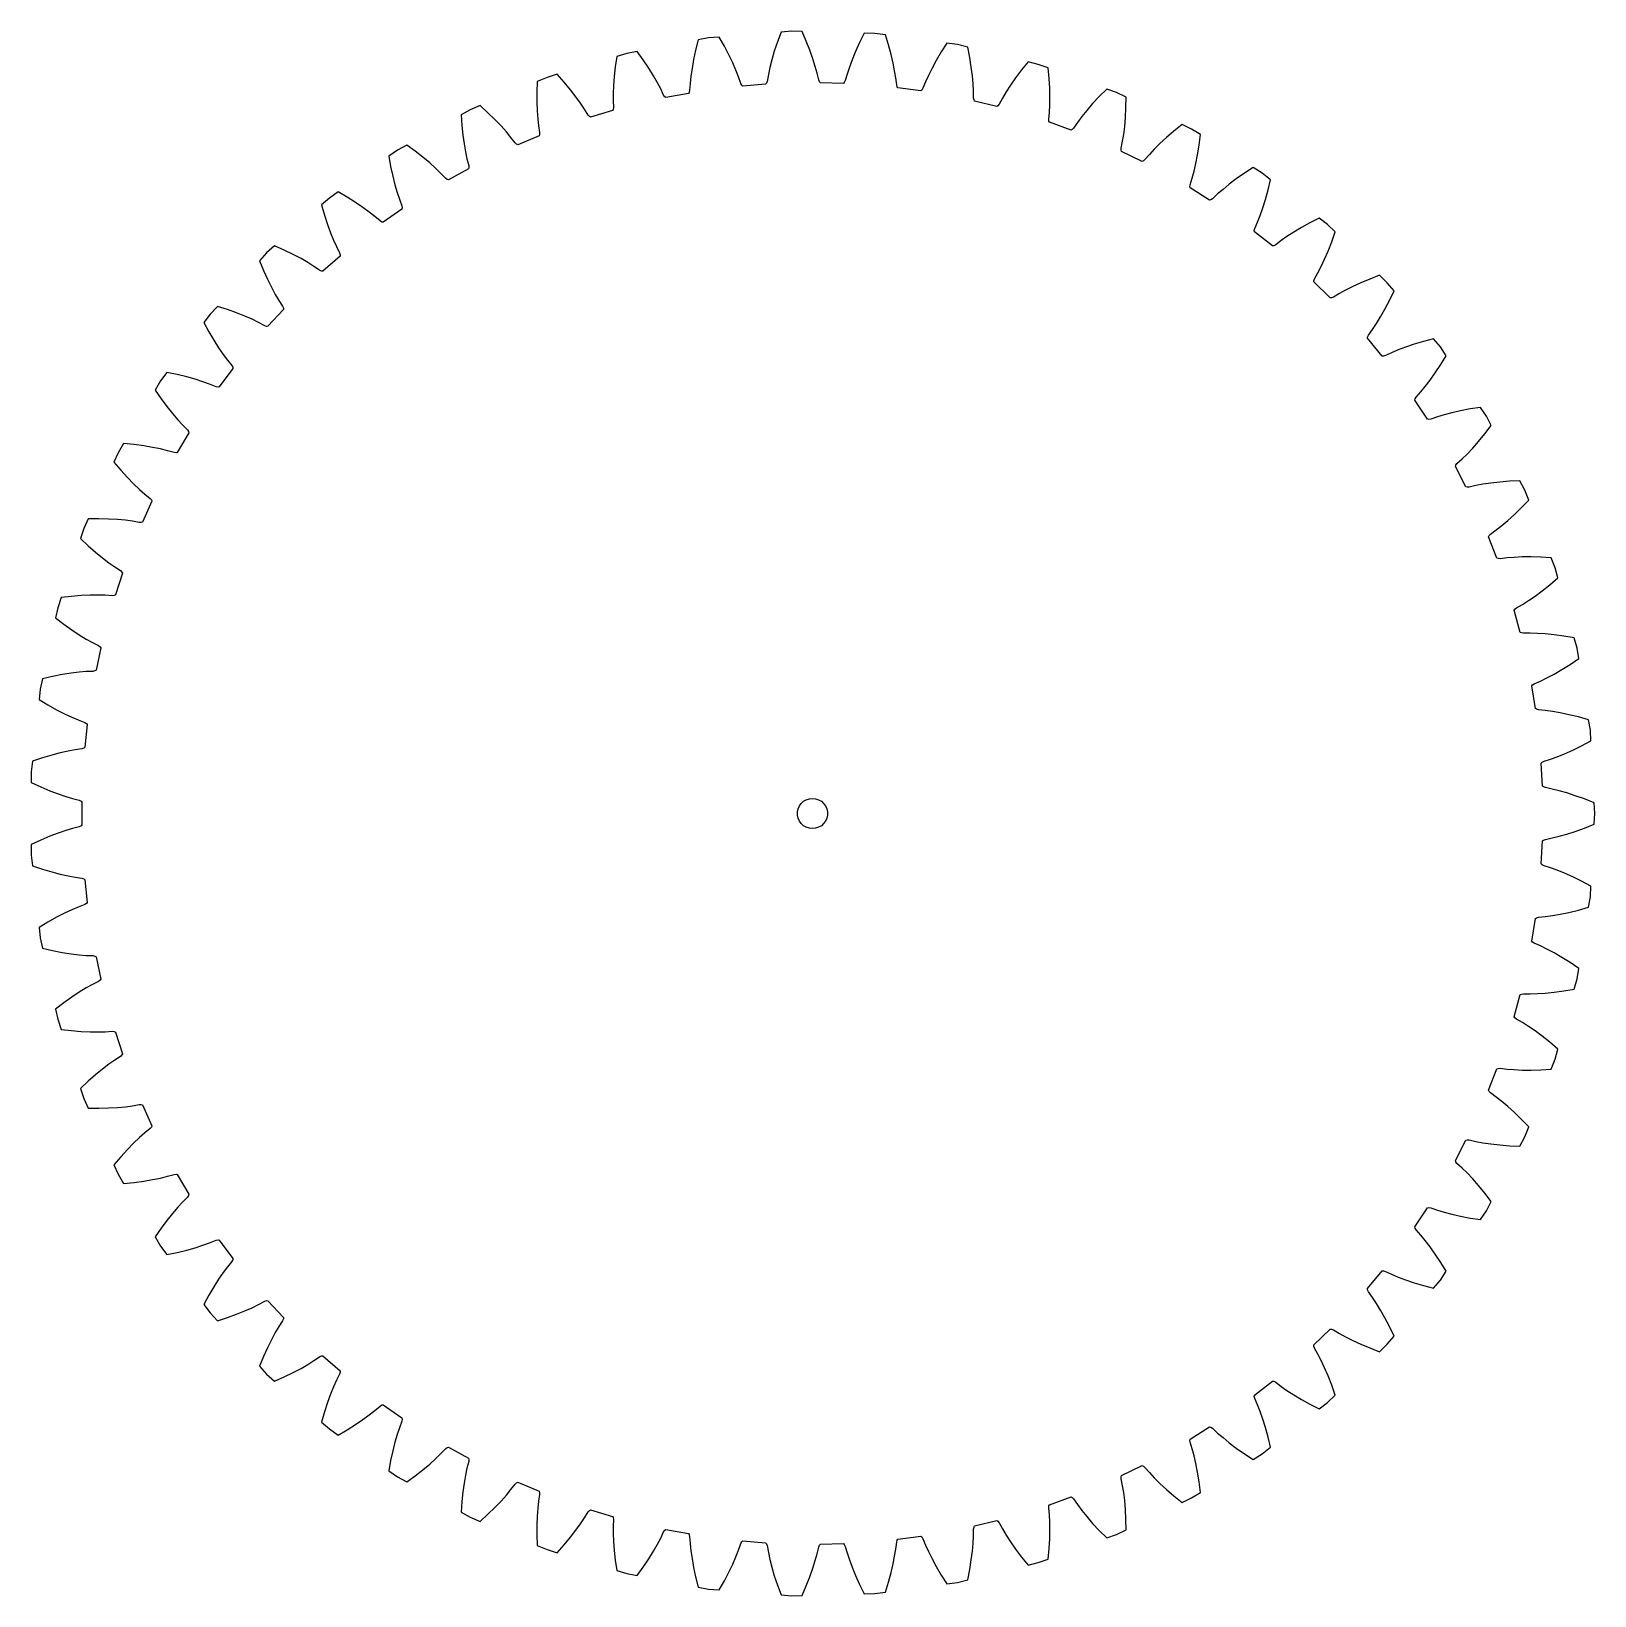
# Model space of a CAD drawing. Extents: x 0 to 155, y 0 to 155.
import ezdxf

# ---------------------------------------------------------------- set-up
doc = ezdxf.new("R2010")
doc.units = 0

msp = doc.modelspace()

# ---------------------------------------------------------------- linework, layer by layer
for p, q in [((75.49, 155.28), (74.44, 155.2)), ((76.54, 155.25), (75.49, 155.28)), ((66.22, 154.43), (65.96, 153.42)), ((67.25, 154.62), (66.22, 154.43)), ((68.3, 154.7), (67.25, 154.62)), ((68.81, 153.8), (68.3, 154.7)), ((69.26, 152.94), (68.81, 153.8)), ((74.08, 154.22), (73.77, 153.3)), ((74.44, 155.2), (74.08, 154.22)), ((76.95, 154.3), (76.54, 155.25)), ((77.31, 153.39), (76.95, 154.3)), ((82.24, 154.16), (81.84, 153.27)), ((82.7, 155.09), (82.24, 154.16)), ((83.75, 155.06), (82.7, 155.09)), ((84.8, 154.92), (83.75, 155.06)), ((85.11, 153.93), (84.8, 154.92)), ((85.36, 152.99), (85.11, 153.93)), ((90.91, 154.1), (90.35, 153.23)), ((91.95, 153.96), (90.91, 154.1)), ((92.97, 153.71), (91.95, 153.96)), ((58.12, 152.79), (57.97, 151.76)), ((59.12, 153.09), (58.12, 152.79)), ((60.16, 153.28), (59.12, 153.09)), ((60.76, 152.44), (60.16, 153.28)), ((61.3, 151.63), (60.76, 152.44)), ((65.75, 152.47), (65.6, 151.6)), ((65.96, 153.42), (65.75, 152.47)), ((69.64, 152.14), (69.26, 152.94)), ((73.52, 152.45), (73.33, 151.68)), ((73.77, 153.3), (73.52, 152.45)), ((77.6, 152.56), (77.31, 153.39)), ((77.84, 151.8), (77.6, 152.56)), ((81.5, 152.45), (81.22, 151.71)), ((81.84, 153.27), (81.5, 152.45)), ((85.57, 152.13), (85.36, 152.99)), ((89.85, 152.39), (89.43, 151.61)), ((90.35, 153.23), (89.85, 152.39)), ((93.17, 152.69), (92.97, 153.71)), ((93.33, 151.73), (93.17, 152.69)), ((98.96, 152.25), (98.31, 151.44)), ((99.98, 152), (98.96, 152.25)), ((51.21, 150.7), (50.24, 150.29)), ((52.22, 151.01), (51.21, 150.7)), ((52.91, 150.23), (52.22, 151.01)), ((57.87, 150.79), (57.8, 149.9)), ((57.97, 151.76), (57.87, 150.79)), ((61.77, 150.87), (61.3, 151.63)), ((62.16, 150.18), (61.77, 150.87)), ((65.48, 150.81), (65.41, 150.11)), ((65.6, 151.6), (65.48, 150.81)), ((69.96, 151.41), (69.64, 152.14)), ((70.21, 150.75), (69.96, 151.41)), ((70.44, 150.1), (70.21, 150.75)), ((73.18, 150.99), (73.06, 150.31)), ((73.33, 151.68), (73.18, 150.99)), ((78.03, 151.12), (77.84, 151.8)), ((78.19, 150.45), (78.03, 151.12)), ((81, 151.04), (80.81, 150.38)), ((81.22, 151.71), (81, 151.04)), ((85.72, 151.35), (85.57, 152.13)), ((85.84, 150.65), (85.72, 151.35)), ((85.92, 149.97), (85.84, 150.65)), ((89.07, 150.9), (88.78, 150.26)), ((89.43, 151.61), (89.07, 150.9)), ((93.44, 150.85), (93.33, 151.73)), ((93.51, 150.06), (93.44, 150.85)), ((97.73, 150.66), (97.22, 149.93)), ((98.31, 151.44), (97.73, 150.66)), ((100.97, 151.64), (99.98, 152)), ((101.06, 150.61), (100.97, 151.64)), ((50.24, 150.29), (50.2, 149.25)), ((50.2, 149.25), (50.2, 148.28)), ((53.53, 149.48), (52.91, 150.23)), ((54.07, 148.78), (53.53, 149.48)), ((57.8, 149.9), (57.77, 149.11)), ((57.77, 149.11), (57.77, 148.4)), ((62.49, 149.56), (62.16, 150.18)), ((62.78, 148.94), (62.49, 149.56)), ((65.24, 149.12), (63, 148.7)), ((65.31, 149.22), (65.24, 149.12)), ((65.36, 149.42), (65.31, 149.22)), ((65.41, 150.11), (65.36, 149.42)), ((70.54, 149.92), (70.44, 150.1)), ((70.64, 149.84), (70.54, 149.92)), ((72.91, 150.02), (70.64, 149.84)), ((72.99, 150.12), (72.91, 150.02)), ((73.06, 150.31), (72.99, 150.12)), ((78.26, 150.26), (78.19, 150.45)), ((78.35, 150.17), (78.26, 150.26)), ((80.63, 150.11), (78.35, 150.17)), ((80.72, 150.2), (80.63, 150.11)), ((80.81, 150.38), (80.72, 150.2)), ((85.98, 149.77), (85.92, 149.97)), ((86.05, 149.67), (85.98, 149.77)), ((88.31, 149.37), (86.05, 149.67)), ((88.41, 149.45), (88.31, 149.37)), ((88.52, 149.62), (88.41, 149.45)), ((88.78, 150.26), (88.52, 149.62)), ((93.55, 149.36), (93.51, 150.06)), ((93.56, 148.67), (93.55, 149.36)), ((96.79, 149.26), (96.44, 148.65)), ((97.22, 149.93), (96.79, 149.26)), ((101.11, 149.64), (101.06, 150.61)), ((101.13, 148.75), (101.11, 149.64)), ((106.77, 149.55), (106.03, 148.81)), ((107.76, 149.2), (106.77, 149.55)), ((108.7, 148.74), (107.76, 149.2)), ((44.56, 147.9), (43.59, 147.49)), ((45.33, 147.2), (44.56, 147.9)), ((50.2, 148.28), (50.23, 147.4)), ((54.54, 148.13), (54.07, 148.78)), ((54.93, 147.55), (54.54, 148.13)), ((55.29, 146.96), (54.93, 147.55)), ((57.77, 147.52), (57.71, 147.41)), ((57.77, 148.4), (57.8, 147.72)), ((57.8, 147.72), (57.77, 147.52)), ((62.9, 148.77), (62.78, 148.94)), ((63, 148.7), (62.9, 148.77)), ((93.6, 148.47), (93.56, 148.67)), ((93.66, 148.36), (93.6, 148.47)), ((95.88, 147.82), (93.66, 148.36)), ((95.98, 147.89), (95.88, 147.82)), ((96.11, 148.05), (95.98, 147.89)), ((96.44, 148.65), (96.11, 148.05)), ((101.08, 147.25), (101.12, 147.96)), ((101.12, 147.96), (101.13, 148.75)), ((105.37, 148.1), (104.8, 147.43)), ((106.03, 148.81), (105.37, 148.1)), ((108.63, 146.72), (108.68, 147.7)), ((108.68, 147.7), (108.7, 148.74)), ((43.59, 147.49), (42.67, 146.98)), ((42.67, 146.98), (42.75, 145.94)), ((46.03, 146.52), (45.33, 147.2)), ((46.64, 145.88), (46.03, 146.52)), ((50.23, 147.4), (50.29, 146.6)), ((50.29, 146.6), (50.36, 145.9)), ((55.42, 146.81), (55.29, 146.96)), ((55.53, 146.75), (55.42, 146.81)), ((57.71, 147.41), (55.53, 146.75)), ((101.02, 146.57), (101.08, 147.25)), ((101.04, 146.36), (101.02, 146.57)), ((101.09, 146.25), (101.04, 146.36)), ((103.23, 145.48), (101.09, 146.25)), ((103.88, 146.24), (103.49, 145.68)), ((104.3, 146.81), (103.88, 146.24)), ((104.8, 147.43), (104.3, 146.81)), ((108.56, 145.84), (108.63, 146.72)), ((114.25, 146.04), (113.44, 145.38)), ((115.19, 145.58), (114.25, 146.04)), ((42.75, 145.94), (42.85, 144.97)), ((42.85, 144.97), (42.97, 144.1)), ((47.17, 145.29), (46.64, 145.88)), ((47.62, 144.75), (47.17, 145.29)), ((48.04, 144.2), (47.62, 144.75)), ((50.41, 144.9), (48.31, 144.02)), ((50.36, 145.9), (50.46, 145.22)), ((50.46, 145.02), (50.41, 144.9)), ((50.46, 145.22), (50.46, 145.02)), ((103.35, 145.53), (103.23, 145.48)), ((103.49, 145.68), (103.35, 145.53)), ((108.35, 144.36), (108.46, 145.05)), ((108.46, 145.05), (108.56, 145.84)), ((112.7, 144.74), (112.06, 144.14)), ((113.44, 145.38), (112.7, 144.74)), ((116.08, 145.02), (115.19, 145.58)), ((115.95, 143.99), (116.08, 145.02)), ((36.36, 143.48), (35.5, 142.88)), ((35.5, 142.88), (35.68, 141.85)), ((37.28, 143.99), (36.36, 143.48)), ((38.12, 143.38), (37.28, 143.99)), ((38.89, 142.78), (38.12, 143.38)), ((42.97, 144.1), (43.11, 143.31)), ((43.11, 143.31), (43.26, 142.62)), ((48.19, 144.06), (48.04, 144.2)), ((48.31, 144.02), (48.19, 144.06)), ((108.21, 143.48), (108.22, 143.68)), ((108.25, 143.36), (108.21, 143.48)), ((108.22, 143.68), (108.35, 144.36)), ((110.3, 142.36), (108.25, 143.36)), ((111.02, 143.06), (110.57, 142.54)), ((111.5, 143.57), (111.02, 143.06)), ((112.06, 144.14), (111.5, 143.57)), ((115.63, 142.16), (115.8, 143.03)), ((115.8, 143.03), (115.95, 143.99)), ((35.68, 141.85), (35.89, 140.9)), ((39.57, 142.21), (38.89, 142.78)), ((40.15, 141.67), (39.57, 142.21)), ((40.66, 141.18), (40.15, 141.67)), ((43.41, 141.63), (41.42, 140.53)), ((43.26, 142.62), (43.43, 141.96)), ((43.45, 141.76), (43.41, 141.63)), ((43.43, 141.96), (43.45, 141.76)), ((110.42, 142.41), (110.3, 142.36)), ((110.57, 142.54), (110.42, 142.41)), ((115.26, 140.71), (115.45, 141.39)), ((115.45, 141.39), (115.63, 142.16)), ((121.31, 141.75), (120.44, 141.19)), ((122.2, 141.2), (121.31, 141.75)), ((35.89, 140.9), (36.11, 140.04)), ((36.11, 140.04), (36.33, 139.28)), ((41.13, 140.69), (40.66, 141.18)), ((41.3, 140.56), (41.13, 140.69)), ((41.42, 140.53), (41.3, 140.56)), ((115.03, 139.85), (115.06, 140.05)), ((115.06, 139.73), (115.03, 139.85)), ((115.06, 140.05), (115.26, 140.71)), ((118.93, 140.09), (118.32, 139.59)), ((119.64, 140.63), (118.93, 140.09)), ((120.44, 141.19), (119.64, 140.63)), ((123.03, 140.55), (122.2, 141.2)), ((122.79, 139.53), (123.03, 140.55)), ((29.6, 138.73), (28.81, 138.04)), ((30.46, 139.33), (29.6, 138.73)), ((31.36, 138.81), (30.46, 139.33)), ((32.18, 138.3), (31.36, 138.81)), ((32.92, 137.8), (32.18, 138.3)), ((36.33, 139.28), (36.55, 138.61)), ((36.55, 138.61), (36.79, 137.97)), ((116.99, 138.52), (115.06, 139.73)), ((117.12, 138.55), (116.99, 138.52)), ((117.28, 138.66), (117.12, 138.55)), ((117.78, 139.13), (117.28, 138.66)), ((118.32, 139.59), (117.78, 139.13)), ((122.27, 137.75), (122.53, 138.59)), ((122.53, 138.59), (122.79, 139.53)), ((28.81, 138.04), (29.1, 137.04)), ((29.1, 137.04), (29.4, 136.11)), ((33.56, 137.34), (32.92, 137.8)), ((34.12, 136.9), (33.56, 137.34)), ((34.64, 136.46), (34.12, 136.9)), ((36.8, 137.64), (34.94, 136.33)), ((36.79, 137.97), (36.83, 137.77)), ((36.83, 137.77), (36.8, 137.64)), ((121.75, 136.34), (122.01, 137)), ((122.01, 137), (122.27, 137.75)), ((127.88, 136.74), (126.95, 136.27)), ((128.7, 136.09), (127.88, 136.74)), ((29.4, 136.11), (29.71, 135.28)), ((29.71, 135.28), (30.01, 134.55)), ((34.81, 136.35), (34.64, 136.46)), ((34.94, 136.33), (34.81, 136.35)), ((121.43, 135.51), (121.48, 135.71)), ((121.45, 135.39), (121.43, 135.51)), ((123.24, 133.98), (121.45, 135.39)), ((121.48, 135.71), (121.75, 136.34)), ((125.34, 135.34), (124.67, 134.91)), ((126.1, 135.8), (125.34, 135.34)), ((126.95, 136.27), (126.1, 135.8)), ((129.46, 135.36), (128.7, 136.09)), ((129.11, 134.37), (129.46, 135.36)), ((24.16, 133.98), (23.37, 133.29)), ((25.12, 133.56), (24.16, 133.98)), ((25.99, 133.13), (25.12, 133.56)), ((30.01, 134.55), (30.3, 133.91)), ((30.3, 133.91), (30.6, 133.29)), ((123.37, 134), (123.24, 133.98)), ((123.55, 134.09), (123.37, 134)), ((124.09, 134.51), (123.55, 134.09)), ((124.67, 134.91), (124.09, 134.51)), ((128.76, 133.47), (129.11, 134.37)), ((23.37, 133.29), (22.66, 132.51)), ((22.66, 132.51), (23.06, 131.55)), ((26.78, 132.72), (25.99, 133.13)), ((27.46, 132.32), (26.78, 132.72)), ((28.06, 131.95), (27.46, 132.32)), ((30.66, 132.97), (28.94, 131.47)), ((30.6, 133.29), (30.67, 133.1)), ((30.67, 133.1), (30.66, 132.97)), ((128.07, 131.94), (128.41, 132.65)), ((128.41, 132.65), (128.76, 133.47)), ((23.06, 131.55), (23.46, 130.66)), ((23.46, 130.66), (23.85, 129.87)), ((28.63, 131.56), (28.06, 131.95)), ((28.82, 131.48), (28.63, 131.56)), ((28.94, 131.47), (28.82, 131.48)), ((127.33, 130.52), (127.41, 130.71)), ((127.34, 130.4), (127.33, 130.52)), ((127.41, 130.71), (127.74, 131.31)), ((127.74, 131.31), (128.07, 131.94)), ((132.9, 130.69), (132, 130.31)), ((133.87, 131.06), (132.9, 130.69)), ((134.63, 130.32), (133.87, 131.06)), ((23.85, 129.87), (24.23, 129.17)), ((24.23, 129.17), (24.59, 128.56)), ((128.97, 128.81), (127.34, 130.4)), ((129.29, 128.88), (129.1, 128.81)), ((129.87, 129.24), (129.29, 128.88)), ((130.49, 129.58), (129.87, 129.24)), ((131.2, 129.94), (130.49, 129.58)), ((132, 130.31), (131.2, 129.94)), ((135.3, 129.51), (134.63, 130.32)), ((134.85, 128.57), (135.3, 129.51)), ((18.48, 127.98), (17.77, 127.21)), ((19.47, 127.67), (18.48, 127.98)), ((20.39, 127.34), (19.47, 127.67)), ((21.21, 127.01), (20.39, 127.34)), ((25.04, 127.67), (23.5, 126)), ((24.59, 128.56), (24.95, 127.99)), ((24.95, 127.99), (25.04, 127.8)), ((25.04, 127.8), (25.04, 127.67)), ((129.1, 128.81), (128.97, 128.81)), ((133.97, 126.94), (134.4, 127.71)), ((134.4, 127.71), (134.85, 128.57)), ((17.77, 127.21), (17.14, 126.37)), ((17.14, 126.37), (17.63, 125.45)), ((21.94, 126.69), (21.21, 127.01)), ((22.57, 126.38), (21.94, 126.69)), ((23.18, 126.06), (22.57, 126.38)), ((23.37, 125.99), (23.18, 126.06)), ((23.5, 126), (23.37, 125.99)), ((133.16, 125.67), (133.55, 126.26)), ((133.55, 126.26), (133.97, 126.94)), ((17.63, 125.45), (18.13, 124.61)), ((18.13, 124.61), (18.6, 123.87)), ((132.66, 124.81), (132.67, 124.93)), ((134.12, 123.05), (132.66, 124.81)), ((132.67, 124.93), (132.77, 125.11)), ((132.77, 125.11), (133.16, 125.67)), ((138.22, 124.5), (137.29, 124.22)), ((139.23, 124.77), (138.22, 124.5)), ((139.9, 123.96), (139.23, 124.77)), ((18.6, 123.87), (19.05, 123.21)), ((19.05, 123.21), (19.47, 122.64)), ((134.24, 123.04), (134.12, 123.05)), ((134.44, 123.1), (134.24, 123.04)), ((135.06, 123.38), (134.44, 123.1)), ((135.71, 123.66), (135.06, 123.38)), ((136.45, 123.94), (135.71, 123.66)), ((137.29, 124.22), (136.45, 123.94)), ((140.48, 123.08), (139.9, 123.96)), ((139.94, 122.2), (140.48, 123.08)), ((13.46, 121.42), (12.84, 120.57)), ((14.48, 121.21), (13.46, 121.42)), ((15.43, 120.98), (14.48, 121.21)), ((20.02, 121.81), (18.66, 119.98)), ((19.47, 122.64), (19.9, 122.11)), ((19.9, 122.11), (20, 121.93)), ((20, 121.93), (20.02, 121.81)), ((138.89, 120.66), (139.4, 121.38)), ((139.4, 121.38), (139.94, 122.2)), ((12.84, 120.57), (12.3, 119.67)), ((12.3, 119.67), (12.89, 118.81)), ((16.28, 120.74), (15.43, 120.98)), ((17.04, 120.5), (16.28, 120.74)), ((17.7, 120.26), (17.04, 120.5)), ((18.34, 120), (17.7, 120.26)), ((18.54, 119.96), (18.34, 120)), ((18.66, 119.98), (18.54, 119.96)), ((137.95, 119.49), (138.4, 120.03)), ((138.4, 120.03), (138.89, 120.66)), ((12.89, 118.81), (13.47, 118.03)), ((13.47, 118.03), (14.02, 117.34)), ((137.36, 118.68), (137.39, 118.81)), ((138.62, 116.78), (137.36, 118.68)), ((137.39, 118.81), (137.5, 118.98)), ((137.5, 118.98), (137.95, 119.49)), ((14.02, 117.34), (14.54, 116.73)), ((14.54, 116.73), (15.02, 116.22)), ((138.75, 116.76), (138.62, 116.78)), ((138.95, 116.79), (138.75, 116.76)), ((139.6, 117.01), (138.95, 116.79)), ((140.27, 117.22), (139.6, 117.01)), ((141.04, 117.42), (140.27, 117.22)), ((141.9, 117.61), (141.04, 117.42)), ((142.86, 117.79), (141.9, 117.61)), ((143.89, 117.94), (142.86, 117.79)), ((144.47, 117.07), (143.89, 117.94)), ((144.96, 116.14), (144.47, 117.07)), ((15.65, 115.44), (14.5, 113.48)), ((15.02, 116.22), (15.5, 115.73)), ((15.5, 115.73), (15.62, 115.56)), ((15.62, 115.56), (15.65, 115.44)), ((143.7, 114.56), (144.32, 115.31)), ((144.32, 115.31), (144.96, 116.14)), ((8.64, 113.45), (8.2, 112.5)), ((9.17, 114.36), (8.64, 113.45)), ((10.21, 114.26), (9.17, 114.36)), ((11.17, 114.13), (10.21, 114.26)), ((12.05, 113.98), (11.17, 114.13)), ((12.82, 113.82), (12.05, 113.98)), ((13.51, 113.65), (12.82, 113.82)), ((14.17, 113.47), (13.51, 113.65)), ((14.37, 113.45), (14.17, 113.47)), ((14.5, 113.48), (14.37, 113.45)), ((142.57, 113.32), (143.11, 113.9)), ((143.11, 113.9), (143.7, 114.56)), ((8.2, 112.5), (8.88, 111.71)), ((141.39, 112.09), (141.43, 112.21)), ((142.44, 110.07), (141.39, 112.09)), ((141.43, 112.21), (141.55, 112.37)), ((141.55, 112.37), (142.06, 112.83)), ((142.06, 112.83), (142.57, 113.32)), ((8.88, 111.71), (9.54, 110.99)), ((9.54, 110.99), (10.16, 110.36)), ((10.16, 110.36), (10.74, 109.81)), ((144.12, 110.32), (143.43, 110.19)), ((144.91, 110.44), (144.12, 110.32)), ((145.79, 110.54), (144.91, 110.44)), ((146.76, 110.62), (145.79, 110.54)), ((147.8, 110.67), (146.76, 110.62)), ((148.28, 109.73), (147.8, 110.67)), ((10.74, 109.81), (11.27, 109.35)), ((11.27, 109.35), (11.8, 108.92)), ((11.8, 108.92), (11.94, 108.76)), ((11.94, 108.76), (11.98, 108.64)), ((142.56, 110.03), (142.44, 110.07)), ((142.76, 110.04), (142.56, 110.03)), ((143.43, 110.19), (142.76, 110.04)), ((147.95, 108), (148.67, 108.75)), ((148.67, 108.75), (148.28, 109.73)), ((11.98, 108.64), (11.04, 106.57)), ((146.6, 106.73), (147.25, 107.32)), ((147.25, 107.32), (147.95, 108)), ((5.22, 105.92), (4.89, 104.93)), ((5.66, 106.88), (5.22, 105.92)), ((6.7, 106.89), (5.66, 106.88)), ((7.67, 106.87), (6.7, 106.89)), ((8.55, 106.81), (7.67, 106.87)), ((9.35, 106.74), (8.55, 106.81)), ((10.05, 106.64), (9.35, 106.74)), ((10.72, 106.53), (10.05, 106.64)), ((10.92, 106.53), (10.72, 106.53)), ((11.04, 106.57), (10.92, 106.53)), ((144.88, 105.37), (145.44, 105.78)), ((145.44, 105.78), (145.99, 106.21)), ((145.99, 106.21), (146.6, 106.73)), ((4.89, 104.93), (5.65, 104.21)), ((5.65, 104.21), (6.38, 103.57)), ((144.69, 105.11), (144.74, 105.23)), ((145.52, 102.99), (144.69, 105.11)), ((144.74, 105.23), (144.88, 105.37)), ((6.38, 103.57), (7.07, 103.01)), ((7.07, 103.01), (7.7, 102.53)), ((7.7, 102.53), (8.28, 102.12)), ((145.63, 102.94), (145.52, 102.99)), ((145.84, 102.93), (145.63, 102.94)), ((146.52, 103.01), (145.84, 102.93)), ((147.22, 103.06), (146.52, 103.01)), ((148.02, 103.1), (147.22, 103.06)), ((148.9, 103.11), (148.02, 103.1)), ((149.87, 103.08), (148.9, 103.11)), ((150.91, 103.01), (149.87, 103.08)), ((151.29, 102.03), (150.91, 103.01)), ((8.28, 102.12), (8.85, 101.75)), ((9.06, 101.5), (8.35, 99.34)), ((8.85, 101.75), (9, 101.61)), ((9, 101.61), (9.06, 101.5)), ((150.78, 100.35), (151.57, 101.02)), ((151.57, 101.02), (151.29, 102.03)), ((149.3, 99.22), (150.01, 99.75)), ((150.01, 99.75), (150.78, 100.35)), ((2.63, 98.07), (2.4, 97.05)), ((2.96, 99.07), (2.63, 98.07)), ((3.99, 99.19), (2.96, 99.07)), ((4.96, 99.27), (3.99, 99.19)), ((5.84, 99.31), (4.96, 99.27)), ((6.64, 99.32), (5.84, 99.31)), ((7.34, 99.3), (6.64, 99.32)), ((8.03, 99.26), (7.34, 99.3)), ((8.23, 99.28), (8.03, 99.26)), ((8.35, 99.34), (8.23, 99.28)), ((147.23, 97.82), (147.29, 97.93)), ((147.29, 97.93), (147.45, 98.06)), ((147.45, 98.06), (148.04, 98.4)), ((148.04, 98.4), (148.64, 98.78)), ((148.64, 98.78), (149.3, 99.22)), ((2.4, 97.05), (3.23, 96.42)), ((3.23, 96.42), (4.03, 95.86)), ((147.83, 95.62), (147.23, 97.82)), ((4.03, 95.86), (4.77, 95.37)), ((4.77, 95.37), (5.45, 94.96)), ((5.45, 94.96), (6.07, 94.62)), ((147.94, 95.56), (147.83, 95.62)), ((148.14, 95.53), (147.94, 95.56)), ((148.82, 95.53), (148.14, 95.53)), ((149.53, 95.52), (148.82, 95.53)), ((150.32, 95.46), (149.53, 95.52)), ((151.2, 95.38), (150.32, 95.46)), ((152.17, 95.25), (151.2, 95.38)), ((153.19, 95.07), (152.17, 95.25)), ((153.47, 94.06), (153.19, 95.07)), ((6.07, 94.62), (6.68, 94.31)), ((6.91, 94.08), (6.43, 91.86)), ((6.68, 94.31), (6.84, 94.19)), ((6.84, 94.19), (6.91, 94.08)), ((153.64, 93.02), (153.47, 94.06)), ((4.74, 91.66), (3.95, 91.57)), ((5.44, 91.72), (4.74, 91.66)), ((6.12, 91.75), (5.44, 91.72)), ((6.32, 91.79), (6.12, 91.75)), ((6.43, 91.86), (6.32, 91.79)), ((151.19, 91.48), (151.95, 91.92)), ((151.95, 91.92), (152.78, 92.44)), ((152.78, 92.44), (153.64, 93.02)), ((1.1, 91.02), (0.88, 89.99)), ((2.12, 91.25), (1.1, 91.02)), ((3.07, 91.43), (2.12, 91.25)), ((3.95, 91.57), (3.07, 91.43)), ((148.98, 90.3), (149.05, 90.4)), ((149.34, 88.05), (148.98, 90.3)), ((149.05, 90.4), (149.22, 90.51)), ((149.22, 90.51), (149.85, 90.79)), ((149.85, 90.79), (150.48, 91.1)), ((150.48, 91.1), (151.19, 91.48)), ((0.88, 89.99), (0.77, 88.95)), ((0.77, 88.95), (1.66, 88.41)), ((1.66, 88.41), (2.51, 87.94)), ((2.51, 87.94), (3.3, 87.54)), ((3.3, 87.54), (4.02, 87.2)), ((4.02, 87.2), (4.67, 86.93)), ((149.44, 87.98), (149.34, 88.05)), ((149.64, 87.93), (149.44, 87.98)), ((150.32, 87.86), (149.64, 87.93)), ((151.02, 87.76), (150.32, 87.86)), ((151.8, 87.63), (151.02, 87.76)), ((152.67, 87.45), (151.8, 87.63)), ((153.62, 87.22), (152.67, 87.45)), ((154.62, 86.93), (153.62, 87.22)), ((4.67, 86.93), (5.31, 86.68)), ((5.31, 86.68), (5.49, 86.58)), ((5.56, 86.48), (5.32, 84.22)), ((5.49, 86.58), (5.56, 86.48)), ((154.79, 85.9), (154.62, 86.93)), ((154.84, 84.85), (154.79, 85.9)), ((4.35, 83.97), (3.66, 83.84)), ((5.03, 84.07), (4.35, 83.97)), ((5.22, 84.14), (5.03, 84.07)), ((5.32, 84.22), (5.22, 84.14)), ((152.24, 83.57), (153.05, 83.93)), ((153.05, 83.93), (153.92, 84.36)), ((153.92, 84.36), (154.84, 84.85)), ((0.11, 82.82), (0, 81.77)), ((1.1, 83.16), (0.11, 82.82)), ((2.03, 83.44), (1.1, 83.16)), ((2.88, 83.66), (2.03, 83.44)), ((3.66, 83.84), (2.88, 83.66)), ((149.92, 82.64), (150, 82.73)), ((150.04, 80.36), (149.92, 82.64)), ((150, 82.73), (150.19, 82.82)), ((150.19, 82.82), (150.84, 83.03)), ((150.84, 83.03), (151.5, 83.27)), ((151.5, 83.27), (152.24, 83.57)), ((0, 81.77), (0, 80.72)), ((0, 80.72), (0.94, 80.28)), ((0.94, 80.28), (1.84, 79.9)), ((1.84, 79.9), (2.67, 79.59)), ((2.67, 79.59), (3.42, 79.33)), ((3.42, 79.33), (4.09, 79.13)), ((150.13, 80.28), (150.04, 80.36)), ((150.33, 80.21), (150.13, 80.28)), ((151, 80.07), (150.33, 80.21)), ((151.68, 79.9), (151, 80.07)), ((152.45, 79.68), (151.68, 79.9)), ((153.29, 79.41), (152.45, 79.68)), ((154.2, 79.08), (153.29, 79.41)), ((4.09, 79.13), (4.76, 78.95)), ((4.76, 78.95), (4.94, 78.87)), ((4.94, 78.87), (5.03, 78.78)), ((5.03, 78.78), (5.03, 76.5)), ((76.07, 77.8), (76.13, 78.1)), ((76.07, 77.48), (76.07, 77.8)), ((76.13, 78.1), (76.26, 78.39)), ((76.26, 78.39), (76.44, 78.64)), ((76.44, 78.64), (76.68, 78.85)), ((76.68, 78.85), (76.95, 79.01)), ((76.95, 79.01), (77.25, 79.11)), ((77.25, 79.11), (77.56, 79.14)), ((77.56, 79.14), (77.87, 79.11)), ((77.87, 79.11), (78.17, 79.01)), ((78.17, 79.01), (78.44, 78.85)), ((78.44, 78.85), (78.67, 78.64)), ((78.67, 78.64), (78.86, 78.39)), ((78.86, 78.39), (78.98, 78.1)), ((78.98, 78.1), (79.05, 77.8)), ((79.05, 77.8), (79.05, 77.48)), ((155.17, 78.69), (154.2, 79.08)), ((155.23, 77.64), (155.17, 78.69)), ((155.17, 76.59), (155.23, 77.64)), ((4.09, 76.15), (3.42, 75.95)), ((4.76, 76.33), (4.09, 76.15)), ((4.94, 76.41), (4.76, 76.33)), ((5.03, 76.5), (4.94, 76.41)), ((76.13, 77.18), (76.07, 77.48)), ((76.26, 76.89), (76.13, 77.18)), ((76.44, 76.64), (76.26, 76.89)), ((76.68, 76.43), (76.44, 76.64)), ((76.95, 76.27), (76.68, 76.43)), ((77.25, 76.17), (76.95, 76.27)), ((77.56, 76.14), (77.25, 76.17)), ((77.87, 76.17), (77.56, 76.14)), ((78.17, 76.27), (77.87, 76.17)), ((78.44, 76.43), (78.17, 76.27)), ((78.67, 76.64), (78.44, 76.43)), ((78.86, 76.89), (78.67, 76.64)), ((78.98, 77.18), (78.86, 76.89)), ((79.05, 77.48), (78.98, 77.18)), ((153.29, 75.87), (154.2, 76.2)), ((154.2, 76.2), (155.17, 76.59)), ((0.94, 75), (0, 74.56)), ((0, 74.56), (0, 73.51)), ((1.84, 75.38), (0.94, 75)), ((2.67, 75.69), (1.84, 75.38)), ((3.42, 75.95), (2.67, 75.69)), ((149.92, 72.64), (150.04, 74.92)), ((150.04, 74.92), (150.13, 75)), ((150.13, 75), (150.33, 75.07)), ((150.33, 75.07), (151, 75.21)), ((151, 75.21), (151.68, 75.38)), ((151.68, 75.38), (152.45, 75.6)), ((152.45, 75.6), (153.29, 75.87)), ((0, 73.51), (0.11, 72.46)), ((0.11, 72.46), (1.1, 72.12)), ((1.1, 72.12), (2.03, 71.84)), ((2.03, 71.84), (2.88, 71.62)), ((2.88, 71.62), (3.66, 71.44)), ((3.66, 71.44), (4.35, 71.31)), ((150, 72.55), (149.92, 72.64)), ((150.19, 72.46), (150, 72.55)), ((150.84, 72.25), (150.19, 72.46)), ((151.5, 72.01), (150.84, 72.25)), ((152.24, 71.71), (151.5, 72.01)), ((153.05, 71.35), (152.24, 71.71)), ((4.35, 71.31), (5.03, 71.21)), ((5.03, 71.21), (5.22, 71.14)), ((5.22, 71.14), (5.32, 71.06)), ((5.32, 71.06), (5.56, 68.8)), ((153.92, 70.92), (153.05, 71.35)), ((154.84, 70.43), (153.92, 70.92)), ((154.79, 69.38), (154.84, 70.43)), ((4.67, 68.35), (4.02, 68.08)), ((5.31, 68.6), (4.67, 68.35)), ((5.49, 68.7), (5.31, 68.6)), ((5.56, 68.8), (5.49, 68.7)), ((153.62, 68.06), (154.62, 68.35)), ((154.62, 68.35), (154.79, 69.38)), ((1.66, 66.87), (0.77, 66.33)), ((2.51, 67.34), (1.66, 66.87)), ((3.3, 67.74), (2.51, 67.34)), ((4.02, 68.08), (3.3, 67.74)), ((148.98, 64.98), (149.34, 67.23)), ((149.34, 67.23), (149.44, 67.3)), ((149.44, 67.3), (149.64, 67.35)), ((149.64, 67.35), (150.32, 67.42)), ((150.32, 67.42), (151.02, 67.52)), ((151.02, 67.52), (151.8, 67.65)), ((151.8, 67.65), (152.67, 67.83)), ((152.67, 67.83), (153.62, 68.06)), ((0.77, 66.33), (0.88, 65.29)), ((0.88, 65.29), (1.1, 64.26)), ((1.1, 64.26), (2.12, 64.03)), ((2.12, 64.03), (3.07, 63.85)), ((3.07, 63.85), (3.95, 63.71)), ((3.95, 63.71), (4.74, 63.62)), ((149.05, 64.88), (148.98, 64.98)), ((149.22, 64.77), (149.05, 64.88)), ((149.85, 64.49), (149.22, 64.77)), ((150.48, 64.18), (149.85, 64.49)), ((151.19, 63.8), (150.48, 64.18)), ((151.95, 63.36), (151.19, 63.8)), ((4.74, 63.62), (5.44, 63.56)), ((5.44, 63.56), (6.12, 63.53)), ((6.12, 63.53), (6.32, 63.49)), ((6.32, 63.49), (6.43, 63.42)), ((6.43, 63.42), (6.91, 61.2)), ((152.78, 62.84), (151.95, 63.36)), ((153.64, 62.26), (152.78, 62.84)), ((153.47, 61.22), (153.64, 62.26)), ((6.07, 60.66), (5.45, 60.32)), ((6.68, 60.97), (6.07, 60.66)), ((6.84, 61.09), (6.68, 60.97)), ((6.91, 61.2), (6.84, 61.09)), ((153.19, 60.21), (153.47, 61.22)), ((4.03, 59.42), (3.23, 58.86)), ((4.77, 59.91), (4.03, 59.42)), ((5.45, 60.32), (4.77, 59.91)), ((147.23, 57.46), (147.83, 59.66)), ((147.83, 59.66), (147.94, 59.72)), ((147.94, 59.72), (148.14, 59.75)), ((148.14, 59.75), (148.82, 59.75)), ((148.82, 59.75), (149.53, 59.77)), ((149.53, 59.77), (150.32, 59.82)), ((150.32, 59.82), (151.2, 59.9)), ((151.2, 59.9), (152.17, 60.03)), ((152.17, 60.03), (153.19, 60.21)), ((3.23, 58.86), (2.4, 58.23)), ((2.4, 58.23), (2.63, 57.21)), ((147.29, 57.35), (147.23, 57.46)), ((2.63, 57.21), (2.96, 56.21)), ((2.96, 56.21), (3.99, 56.09)), ((3.99, 56.09), (4.96, 56.01)), ((4.96, 56.01), (5.84, 55.97)), ((5.84, 55.97), (6.64, 55.96)), ((6.64, 55.96), (7.34, 55.98)), ((7.34, 55.98), (8.03, 56.02)), ((8.03, 56.02), (8.23, 56)), ((8.23, 56), (8.35, 55.94)), ((8.35, 55.94), (9.06, 53.78)), ((147.45, 57.22), (147.29, 57.35)), ((148.04, 56.88), (147.45, 57.22)), ((148.64, 56.5), (148.04, 56.88)), ((149.3, 56.06), (148.64, 56.5)), ((150.01, 55.53), (149.3, 56.06)), ((150.78, 54.93), (150.01, 55.53)), ((151.57, 54.26), (150.78, 54.93)), ((8.28, 53.16), (7.7, 52.75)), ((8.85, 53.53), (8.28, 53.16)), ((9, 53.67), (8.85, 53.53)), ((9.06, 53.78), (9, 53.67)), ((150.91, 52.27), (151.29, 53.25)), ((151.29, 53.25), (151.57, 54.26)), ((6.38, 51.71), (5.65, 51.07)), ((7.07, 52.27), (6.38, 51.71)), ((7.7, 52.75), (7.07, 52.27)), ((144.69, 50.17), (145.52, 52.29)), ((145.52, 52.29), (145.63, 52.34)), ((145.63, 52.34), (145.84, 52.35)), ((145.84, 52.35), (146.52, 52.27)), ((146.52, 52.27), (147.22, 52.22)), ((147.22, 52.22), (148.02, 52.18)), ((148.02, 52.18), (148.9, 52.18)), ((148.9, 52.18), (149.87, 52.2)), ((149.87, 52.2), (150.91, 52.27)), ((5.65, 51.07), (4.89, 50.35)), ((4.89, 50.35), (5.22, 49.36)), ((144.74, 50.05), (144.69, 50.17)), ((144.88, 49.91), (144.74, 50.05)), ((145.44, 49.5), (144.88, 49.91)), ((5.22, 49.36), (5.66, 48.4)), ((5.66, 48.4), (6.7, 48.39)), ((6.7, 48.39), (7.67, 48.41)), ((7.67, 48.41), (8.55, 48.47)), ((8.55, 48.47), (9.35, 48.54)), ((9.35, 48.54), (10.05, 48.64)), ((10.05, 48.64), (10.72, 48.75)), ((10.72, 48.75), (10.92, 48.75)), ((10.92, 48.75), (11.04, 48.71)), ((11.04, 48.71), (11.98, 46.64)), ((145.99, 49.07), (145.44, 49.5)), ((146.6, 48.55), (145.99, 49.07)), ((147.25, 47.96), (146.6, 48.55)), ((11.98, 46.64), (11.94, 46.52)), ((147.95, 47.28), (147.25, 47.96)), ((148.67, 46.53), (147.95, 47.28)), ((10.74, 45.47), (10.16, 44.92)), ((11.27, 45.93), (10.74, 45.47)), ((11.8, 46.36), (11.27, 45.93)), ((11.94, 46.52), (11.8, 46.36)), ((141.39, 43.19), (142.44, 45.21)), ((142.44, 45.21), (142.56, 45.25)), ((142.56, 45.25), (142.76, 45.24)), ((142.76, 45.24), (143.43, 45.09)), ((143.43, 45.09), (144.12, 44.96)), ((147.8, 44.61), (148.28, 45.55)), ((148.28, 45.55), (148.67, 46.53)), ((8.88, 43.57), (8.2, 42.78)), ((9.54, 44.29), (8.88, 43.57)), ((10.16, 44.92), (9.54, 44.29)), ((144.12, 44.96), (144.91, 44.84)), ((144.91, 44.84), (145.79, 44.74)), ((145.79, 44.74), (146.76, 44.66)), ((146.76, 44.66), (147.8, 44.61)), ((8.2, 42.78), (8.64, 41.83)), ((141.43, 43.07), (141.39, 43.19)), ((141.55, 42.91), (141.43, 43.07)), ((142.06, 42.45), (141.55, 42.91)), ((142.57, 41.96), (142.06, 42.45)), ((143.11, 41.38), (142.57, 41.96)), ((8.64, 41.83), (9.17, 40.92)), ((9.17, 40.92), (10.21, 41.02)), ((10.21, 41.02), (11.17, 41.15)), ((11.17, 41.15), (12.05, 41.3)), ((12.05, 41.3), (12.82, 41.46)), ((12.82, 41.46), (13.51, 41.63)), ((13.51, 41.63), (14.17, 41.81)), ((14.17, 41.81), (14.37, 41.84)), ((14.37, 41.84), (14.5, 41.8)), ((14.5, 41.8), (15.65, 39.84)), ((143.7, 40.72), (143.11, 41.38)), ((144.32, 39.97), (143.7, 40.72)), ((15.02, 39.06), (14.54, 38.55)), ((15.5, 39.55), (15.02, 39.06)), ((15.62, 39.72), (15.5, 39.55)), ((15.65, 39.84), (15.62, 39.72)), ((144.96, 39.14), (144.32, 39.97)), ((144.47, 38.21), (144.96, 39.14)), ((14.02, 37.94), (13.47, 37.25)), ((14.54, 38.55), (14.02, 37.94)), ((137.36, 36.6), (138.62, 38.5)), ((138.62, 38.5), (138.75, 38.52)), ((138.75, 38.52), (138.95, 38.49)), ((138.95, 38.49), (139.6, 38.27)), ((139.6, 38.27), (140.27, 38.07)), ((140.27, 38.07), (141.04, 37.86)), ((141.04, 37.86), (141.9, 37.67)), ((141.9, 37.67), (142.86, 37.49)), ((142.86, 37.49), (143.89, 37.34)), ((143.89, 37.34), (144.47, 38.21)), ((12.89, 36.47), (12.3, 35.61)), ((13.47, 37.25), (12.89, 36.47)), ((137.39, 36.48), (137.36, 36.6)), ((137.5, 36.3), (137.39, 36.48)), ((137.95, 35.79), (137.5, 36.3)), ((138.4, 35.25), (137.95, 35.79)), ((12.3, 35.61), (12.84, 34.71)), ((12.84, 34.71), (13.46, 33.86)), ((14.48, 34.07), (15.43, 34.3)), ((15.43, 34.3), (16.28, 34.54)), ((16.28, 34.54), (17.04, 34.78)), ((17.04, 34.78), (17.7, 35.02)), ((17.7, 35.02), (18.34, 35.28)), ((18.34, 35.28), (18.54, 35.32)), ((18.54, 35.32), (18.66, 35.3)), ((18.66, 35.3), (20.02, 33.47)), ((138.89, 34.62), (138.4, 35.25)), ((139.4, 33.9), (138.89, 34.62)), ((13.46, 33.86), (14.48, 34.07)), ((19.47, 32.64), (19.05, 32.07)), ((19.9, 33.17), (19.47, 32.64)), ((20, 33.35), (19.9, 33.17)), ((20.02, 33.47), (20, 33.35)), ((139.94, 33.08), (139.4, 33.9)), ((140.48, 32.2), (139.94, 33.08)), ((18.6, 31.41), (18.13, 30.67)), ((19.05, 32.07), (18.6, 31.41)), ((132.66, 30.48), (134.12, 32.23)), ((134.12, 32.23), (134.24, 32.24)), ((134.24, 32.24), (134.44, 32.18)), ((134.44, 32.18), (135.06, 31.9)), ((135.06, 31.9), (135.71, 31.62)), ((135.71, 31.62), (136.45, 31.34)), ((136.45, 31.34), (137.29, 31.06)), ((137.29, 31.06), (138.22, 30.78)), ((139.23, 30.51), (139.9, 31.32)), ((139.9, 31.32), (140.48, 32.2)), ((17.63, 29.83), (17.14, 28.91)), ((18.13, 30.67), (17.63, 29.83)), ((132.67, 30.35), (132.66, 30.48)), ((132.77, 30.17), (132.67, 30.35)), ((133.16, 29.61), (132.77, 30.17)), ((133.55, 29.02), (133.16, 29.61)), ((138.22, 30.78), (139.23, 30.51)), ((17.14, 28.91), (17.77, 28.07)), ((17.77, 28.07), (18.48, 27.3)), ((20.39, 27.94), (21.21, 28.27)), ((21.21, 28.27), (21.94, 28.59)), ((21.94, 28.59), (22.57, 28.9)), ((22.57, 28.9), (23.18, 29.22)), ((23.18, 29.22), (23.37, 29.29)), ((23.37, 29.29), (23.5, 29.28)), ((23.5, 29.28), (25.04, 27.61)), ((133.97, 28.34), (133.55, 29.02)), ((134.4, 27.57), (133.97, 28.34)), ((18.48, 27.3), (19.47, 27.61)), ((19.47, 27.61), (20.39, 27.94)), ((24.59, 26.72), (24.23, 26.11)), ((24.95, 27.3), (24.59, 26.72)), ((25.04, 27.48), (24.95, 27.3)), ((25.04, 27.61), (25.04, 27.48)), ((127.34, 24.89), (128.97, 26.47)), ((128.97, 26.47), (129.1, 26.47)), ((129.1, 26.47), (129.29, 26.4)), ((134.85, 26.71), (134.4, 27.57)), ((135.3, 25.77), (134.85, 26.71)), ((23.85, 25.41), (23.46, 24.62)), ((24.23, 26.11), (23.85, 25.41)), ((127.33, 24.76), (127.34, 24.89)), ((129.29, 26.4), (129.87, 26.04)), ((129.87, 26.04), (130.49, 25.7)), ((130.49, 25.7), (131.2, 25.34)), ((131.2, 25.34), (132, 24.97)), ((132, 24.97), (132.9, 24.59)), ((133.87, 24.22), (134.63, 24.96)), ((134.63, 24.96), (135.3, 25.77)), ((23.06, 23.73), (22.66, 22.77)), ((23.46, 24.62), (23.06, 23.73)), ((27.46, 22.96), (28.06, 23.33)), ((28.06, 23.33), (28.63, 23.72)), ((28.63, 23.72), (28.82, 23.8)), ((28.82, 23.8), (28.94, 23.81)), ((28.94, 23.81), (30.66, 22.31)), ((127.41, 24.57), (127.33, 24.76)), ((127.74, 23.97), (127.41, 24.57)), ((128.07, 23.34), (127.74, 23.97)), ((128.41, 22.63), (128.07, 23.34)), ((132.9, 24.59), (133.87, 24.22)), ((22.66, 22.77), (23.37, 21.99)), ((23.37, 21.99), (24.16, 21.3)), ((25.12, 21.72), (25.99, 22.15)), ((25.99, 22.15), (26.78, 22.56)), ((26.78, 22.56), (27.46, 22.96)), ((30.6, 21.99), (30.3, 21.38)), ((30.67, 22.18), (30.6, 21.99)), ((30.66, 22.31), (30.67, 22.18)), ((128.76, 21.81), (128.41, 22.63)), ((129.11, 20.91), (128.76, 21.81)), ((24.16, 21.3), (25.12, 21.72)), ((30.01, 20.73), (29.71, 20)), ((30.3, 21.38), (30.01, 20.73)), ((121.45, 19.89), (123.24, 21.3)), ((123.24, 21.3), (123.37, 21.28)), ((123.37, 21.28), (123.55, 21.19)), ((123.55, 21.19), (124.09, 20.77)), ((124.09, 20.77), (124.67, 20.37)), ((124.67, 20.37), (125.34, 19.94)), ((129.46, 19.92), (129.11, 20.91)), ((29.4, 19.17), (29.1, 18.24)), ((29.71, 20), (29.4, 19.17)), ((34.12, 18.38), (34.64, 18.82)), ((34.64, 18.82), (34.81, 18.93)), ((34.81, 18.93), (34.94, 18.95)), ((34.94, 18.95), (36.8, 17.64)), ((121.43, 19.77), (121.45, 19.89)), ((121.48, 19.57), (121.43, 19.77)), ((121.75, 18.94), (121.48, 19.57)), ((122.01, 18.28), (121.75, 18.94)), ((125.34, 19.94), (126.1, 19.48)), ((126.1, 19.48), (126.95, 19.01)), ((126.95, 19.01), (127.88, 18.54)), ((127.88, 18.54), (128.7, 19.19)), ((128.7, 19.19), (129.46, 19.92)), ((29.1, 18.24), (28.81, 17.24)), ((28.81, 17.24), (29.6, 16.55)), ((32.18, 16.98), (32.92, 17.48)), ((32.92, 17.48), (33.56, 17.94)), ((33.56, 17.94), (34.12, 18.38)), ((36.79, 17.31), (36.55, 16.67)), ((36.83, 17.51), (36.79, 17.31)), ((36.8, 17.64), (36.83, 17.51)), ((122.27, 17.53), (122.01, 18.28)), ((122.53, 16.69), (122.27, 17.53)), ((29.6, 16.55), (30.46, 15.95)), ((30.46, 15.95), (31.36, 16.47)), ((31.36, 16.47), (32.18, 16.98)), ((36.33, 16), (36.11, 15.24)), ((36.55, 16.67), (36.33, 16)), ((115.03, 15.43), (115.06, 15.55)), ((115.06, 15.55), (116.99, 16.76)), ((116.99, 16.76), (117.12, 16.73)), ((117.12, 16.73), (117.28, 16.62)), ((117.28, 16.62), (117.78, 16.15)), ((117.78, 16.15), (118.32, 15.69)), ((118.32, 15.69), (118.93, 15.19)), ((122.79, 15.75), (122.53, 16.69)), ((123.03, 14.73), (122.79, 15.75)), ((35.89, 14.38), (35.68, 13.43)), ((36.11, 15.24), (35.89, 14.38)), ((40.15, 13.61), (40.66, 14.1)), ((40.66, 14.1), (41.13, 14.59)), ((41.13, 14.59), (41.3, 14.72)), ((41.3, 14.72), (41.42, 14.75)), ((41.42, 14.75), (43.41, 13.65)), ((115.06, 15.23), (115.03, 15.43)), ((115.26, 14.57), (115.06, 15.23)), ((115.45, 13.89), (115.26, 14.57)), ((118.93, 15.19), (119.64, 14.65)), ((119.64, 14.65), (120.44, 14.09)), ((120.44, 14.09), (121.31, 13.53)), ((121.31, 13.53), (122.2, 14.08)), ((122.2, 14.08), (123.03, 14.73)), ((35.68, 13.43), (35.5, 12.4)), ((38.12, 11.9), (38.89, 12.5)), ((38.89, 12.5), (39.57, 13.07)), ((39.57, 13.07), (40.15, 13.61)), ((43.26, 12.66), (43.11, 11.97)), ((43.43, 13.32), (43.26, 12.66)), ((43.41, 13.65), (43.45, 13.52)), ((43.45, 13.52), (43.43, 13.32)), ((108.25, 11.92), (110.3, 12.92)), ((110.3, 12.92), (110.42, 12.87)), ((110.42, 12.87), (110.57, 12.74)), ((110.57, 12.74), (111.02, 12.22)), ((115.63, 13.12), (115.45, 13.89)), ((115.8, 12.25), (115.63, 13.12)), ((35.5, 12.4), (36.36, 11.8)), ((36.36, 11.8), (37.28, 11.29)), ((37.28, 11.29), (38.12, 11.9)), ((42.97, 11.18), (42.85, 10.31)), ((43.11, 11.97), (42.97, 11.18)), ((47.62, 10.54), (48.04, 11.08)), ((48.04, 11.08), (48.19, 11.22)), ((48.19, 11.22), (48.31, 11.26)), ((48.31, 11.26), (50.41, 10.38)), ((108.21, 11.8), (108.25, 11.92)), ((108.22, 11.6), (108.21, 11.8)), ((108.35, 10.92), (108.22, 11.6)), ((108.46, 10.23), (108.35, 10.92)), ((111.02, 12.22), (111.5, 11.71)), ((111.5, 11.71), (112.06, 11.14)), ((112.06, 11.14), (112.7, 10.54)), ((115.95, 11.29), (115.8, 12.25)), ((116.08, 10.26), (115.95, 11.29)), ((42.75, 9.34), (42.67, 8.3)), ((42.85, 10.31), (42.75, 9.34)), ((46.03, 8.76), (46.64, 9.4)), ((46.64, 9.4), (47.17, 9.99)), ((47.17, 9.99), (47.62, 10.54)), ((50.36, 9.38), (50.29, 8.68)), ((50.46, 10.06), (50.36, 9.38)), ((50.41, 10.38), (50.46, 10.26)), ((50.46, 10.26), (50.46, 10.06)), ((101.09, 9.03), (103.23, 9.8)), ((103.23, 9.8), (103.35, 9.75)), ((103.35, 9.75), (103.49, 9.6)), ((103.49, 9.6), (103.88, 9.04)), ((108.56, 9.44), (108.46, 10.23)), ((108.63, 8.56), (108.56, 9.44)), ((112.7, 10.54), (113.44, 9.9)), ((113.44, 9.9), (114.25, 9.24)), ((114.25, 9.24), (115.19, 9.7)), ((115.19, 9.7), (116.08, 10.26)), ((42.67, 8.3), (43.59, 7.79)), ((43.59, 7.79), (44.56, 7.38)), ((44.56, 7.38), (45.33, 8.08)), ((45.33, 8.08), (46.03, 8.76)), ((50.23, 7.88), (50.2, 7)), ((50.29, 8.68), (50.23, 7.88)), ((54.93, 7.73), (55.29, 8.32)), ((55.29, 8.32), (55.42, 8.47)), ((55.42, 8.47), (55.53, 8.53)), ((55.53, 8.53), (57.71, 7.87)), ((57.71, 7.87), (57.77, 7.76)), ((101.02, 8.71), (101.04, 8.92)), ((101.08, 8.03), (101.02, 8.71)), ((101.04, 8.92), (101.09, 9.03)), ((101.12, 7.32), (101.08, 8.03)), ((103.88, 9.04), (104.3, 8.47)), ((104.3, 8.47), (104.8, 7.85)), ((104.8, 7.85), (105.37, 7.18)), ((108.68, 7.58), (108.63, 8.56)), ((50.2, 7), (50.2, 6.03)), ((53.53, 5.8), (54.07, 6.5)), ((54.07, 6.5), (54.54, 7.15)), ((54.54, 7.15), (54.93, 7.73)), ((57.77, 7.76), (57.8, 7.56)), ((57.8, 7.56), (57.77, 6.88)), ((57.77, 6.88), (57.77, 6.17)), ((62.49, 5.72), (62.78, 6.34)), ((62.78, 6.34), (62.9, 6.51)), ((62.9, 6.51), (63, 6.58)), ((63, 6.58), (65.24, 6.16)), ((93.55, 5.92), (93.56, 6.61)), ((93.56, 6.61), (93.6, 6.81)), ((93.6, 6.81), (93.66, 6.92)), ((93.66, 6.92), (95.88, 7.46)), ((95.88, 7.46), (95.98, 7.39)), ((95.98, 7.39), (96.11, 7.23)), ((96.11, 7.23), (96.44, 6.63)), ((96.44, 6.63), (96.79, 6.02)), ((101.11, 5.65), (101.13, 6.53)), ((101.13, 6.53), (101.12, 7.32)), ((105.37, 7.18), (106.03, 6.47)), ((106.03, 6.47), (106.77, 5.73)), ((107.76, 6.08), (108.7, 6.54)), ((108.7, 6.54), (108.68, 7.58)), ((50.2, 6.03), (50.24, 4.99)), ((50.24, 4.99), (51.21, 4.58)), ((52.22, 4.27), (52.91, 5.05)), ((52.91, 5.05), (53.53, 5.8)), ((57.77, 6.17), (57.8, 5.38)), ((57.8, 5.38), (57.87, 4.49)), ((61.77, 4.41), (62.16, 5.1)), ((62.16, 5.1), (62.49, 5.72)), ((65.24, 6.16), (65.31, 6.06)), ((65.31, 6.06), (65.36, 5.86)), ((65.36, 5.86), (65.41, 5.17)), ((65.41, 5.17), (65.48, 4.47)), ((70.21, 4.53), (70.44, 5.18)), ((70.44, 5.18), (70.54, 5.36)), ((70.54, 5.36), (70.64, 5.44)), ((70.64, 5.44), (72.91, 5.26)), ((72.91, 5.26), (72.99, 5.16)), ((72.99, 5.16), (73.06, 4.97)), ((73.06, 4.97), (73.18, 4.29)), ((78.03, 4.16), (78.19, 4.83)), ((78.19, 4.83), (78.26, 5.02)), ((78.26, 5.02), (78.35, 5.11)), ((78.35, 5.11), (80.63, 5.17)), ((80.63, 5.17), (80.72, 5.08)), ((80.72, 5.08), (80.81, 4.9)), ((80.81, 4.9), (81, 4.24)), ((85.84, 4.63), (85.92, 5.31)), ((85.92, 5.31), (85.98, 5.51)), ((85.98, 5.51), (86.05, 5.61)), ((86.05, 5.61), (88.31, 5.91)), ((88.31, 5.91), (88.41, 5.83)), ((88.41, 5.83), (88.52, 5.66)), ((88.52, 5.66), (88.78, 5.02)), ((88.78, 5.02), (89.07, 4.38)), ((93.44, 4.43), (93.51, 5.22)), ((93.51, 5.22), (93.55, 5.92)), ((96.79, 6.02), (97.22, 5.35)), ((97.22, 5.35), (97.73, 4.62)), ((100.97, 3.64), (101.06, 4.67)), ((101.06, 4.67), (101.11, 5.65)), ((106.77, 5.73), (107.76, 6.08)), ((51.21, 4.58), (52.22, 4.27)), ((57.87, 4.49), (57.97, 3.52)), ((57.97, 3.52), (58.12, 2.49)), ((60.76, 2.84), (61.3, 3.65)), ((61.3, 3.65), (61.77, 4.41)), ((65.48, 4.47), (65.6, 3.69)), ((65.6, 3.69), (65.75, 2.81)), ((69.26, 2.34), (69.64, 3.14)), ((69.64, 3.14), (69.96, 3.87)), ((69.96, 3.87), (70.21, 4.53)), ((73.18, 4.29), (73.33, 3.6)), ((73.33, 3.6), (73.52, 2.83)), ((77.6, 2.72), (77.84, 3.48)), ((77.84, 3.48), (78.03, 4.16)), ((81, 4.24), (81.22, 3.57)), ((81.22, 3.57), (81.5, 2.83)), ((85.36, 2.29), (85.57, 3.15)), ((85.57, 3.15), (85.72, 3.93)), ((85.72, 3.93), (85.84, 4.63)), ((89.07, 4.38), (89.43, 3.67)), ((89.43, 3.67), (89.85, 2.89)), ((93.17, 2.59), (93.33, 3.55)), ((93.33, 3.55), (93.44, 4.43)), ((97.73, 4.62), (98.31, 3.84)), ((98.31, 3.84), (98.96, 3.03)), ((98.96, 3.03), (99.98, 3.28)), ((99.98, 3.28), (100.97, 3.64)), ((58.12, 2.49), (59.12, 2.19)), ((59.12, 2.19), (60.16, 2)), ((60.16, 2), (60.76, 2.84)), ((65.75, 2.81), (65.96, 1.86)), ((65.96, 1.86), (66.22, 0.85)), ((68.81, 1.48), (69.26, 2.34)), ((73.52, 2.83), (73.77, 1.98)), ((73.77, 1.98), (74.08, 1.06)), ((76.95, 0.98), (77.31, 1.89)), ((77.31, 1.89), (77.6, 2.72)), ((81.5, 2.83), (81.84, 2.01)), ((81.84, 2.01), (82.24, 1.12)), ((85.11, 1.35), (85.36, 2.29)), ((89.85, 2.89), (90.35, 2.05)), ((90.35, 2.05), (90.91, 1.18)), ((91.95, 1.32), (92.97, 1.57)), ((92.97, 1.57), (93.17, 2.59)), ((66.22, 0.85), (67.25, 0.66)), ((67.25, 0.66), (68.3, 0.58)), ((68.3, 0.58), (68.81, 1.48)), ((74.08, 1.06), (74.44, 0.08)), ((74.44, 0.08), (75.49, 0)), ((75.49, 0), (76.54, 0.03)), ((76.54, 0.03), (76.95, 0.98)), ((82.24, 1.12), (82.7, 0.19)), ((82.7, 0.19), (83.75, 0.22)), ((83.75, 0.22), (84.8, 0.36)), ((84.8, 0.36), (85.11, 1.35)), ((90.91, 1.18), (91.95, 1.32))]:
    msp.add_line(p, q)

doc.saveas('drawing.dxf')
